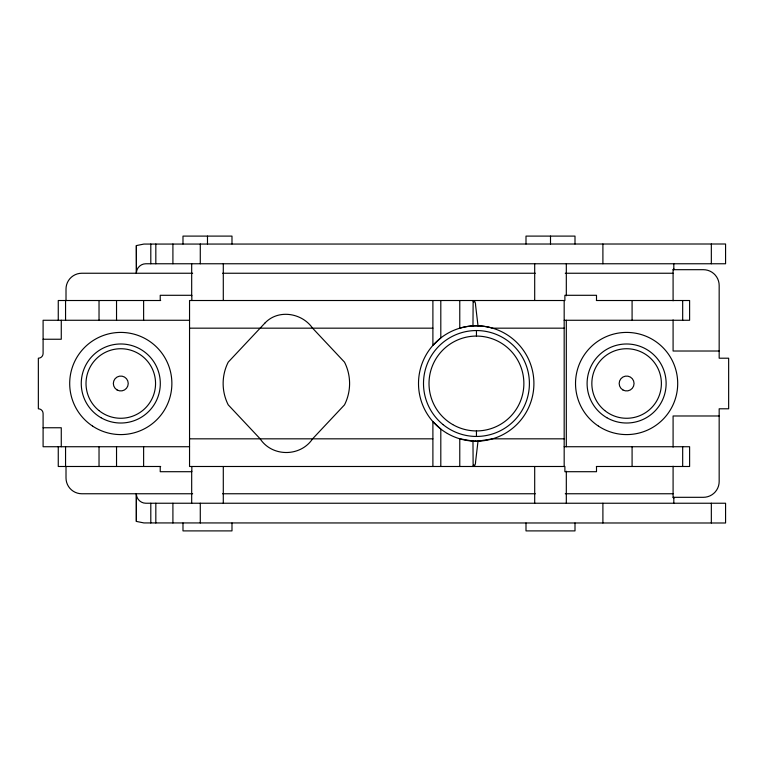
<?xml version="1.0" encoding="UTF-8"?>
<svg xmlns="http://www.w3.org/2000/svg" width="767" height="767" viewBox="0 0 767 767"><rect width="100%" height="100%" fill="white"/><g stroke="black" fill="none" stroke-linecap="round" stroke-linejoin="round"><path stroke-width="1.15" d="M136.353 521.416L136.353 493.756L136.353 521.416L143.908 522.931L725.572 522.998L725.572 503.238L145.835 503.238C141.272 503.296 137.063 499.662 136.459 495.127M564.176 438.829L492.577 438.829L478.014 441.169L475.511 462.348M136.459 271.873L136.353 273.244L136.353 245.584L143.908 244.069L725.572 244.002L725.572 263.762L145.835 263.762C141.272 263.704 137.063 267.338 136.459 271.873L136.353 245.584M673.09 300.779L673.09 269.687L673.819 268.671M564.176 328.171L492.577 328.171C481.944 325.016 470.401 325.007 459.769 328.199L459.769 300.511M473.143 466.48L472.971 441.102L459.769 438.801L459.769 466.489M478.014 441.169L475.559 441.188M673.09 269.687L703.358 269.687A15.81 15.81 0 0 1 719.168 285.497L719.168 358.208L728.65 358.208L728.65 408.792L719.168 408.792L719.168 481.503A15.81 15.81 0 0 1 703.358 497.313L673.09 497.313L673.09 466.221M192.661 273.244L81.82 273.244A15.81 15.81 0 0 0 66.01 289.054L66.01 300.616M222.612 273.244L535.308 273.244M565.26 273.244L673.09 273.244M160.686 300.511L58.263 300.511L58.263 320.27M596.381 300.511L689.61 300.511L689.61 320.27L564.176 320.27M189.545 320.27L43.096 320.27L43.096 353.462A4.746 4.746 0 0 1 38.35 358.208L38.35 408.792A4.746 4.746 0 0 1 43.096 413.538L43.096 446.73L189.545 446.73M189.545 328.171L432.895 328.171M43.096 339.244L61.274 339.244L61.274 320.27M719.168 351.018L673.09 351.018L673.09 319.906M719.168 415.982L673.09 415.982L673.09 447.094M43.096 427.756L61.274 427.756L61.274 446.73M189.545 438.829L432.895 438.829M564.176 446.73L689.61 446.73L689.61 466.489L596.381 466.489M160.686 466.489L58.263 466.489L58.263 446.73M192.661 493.756L81.82 493.756A15.81 15.81 0 0 1 66.01 477.946L66.01 466.384M222.612 493.756L535.308 493.756M565.26 493.756L673.09 493.756M475.463 441.188L472.971 441.102M473.143 300.52L472.971 325.898M673.09 497.313L673.819 498.329M475.511 304.652L478.014 325.831M711.335 244.002L711.335 263.762M711.335 503.238L711.335 522.998M682.678 300.511L682.678 320.27M682.678 446.73L682.678 466.489M673.819 263.762L673.819 269.687M673.819 497.313L673.819 503.238M632.085 300.511L632.085 320.27M632.085 446.73L632.085 466.489M602.9 244.002L602.9 263.762M602.9 503.238L602.9 522.998M596.505 300.511L596.505 295.295L564.886 295.295L564.886 300.511L189.545 300.511L189.545 466.489L564.886 466.489L564.886 471.705L596.505 471.705L596.505 466.489M575.001 244.002L575.001 236.102L525.999 236.102L525.999 244.002M575.001 522.998L575.001 530.898L525.999 530.898L525.999 522.998M566.314 263.762L566.314 295.774M566.314 320.27L566.314 446.73M566.314 471.226L566.314 503.238M564.176 300.511L564.176 466.489M550.505 236.102L550.505 244.002M534.695 263.762L534.695 300.511M534.695 466.489L534.695 503.238M476.451 330.548L476.451 336.08M476.451 430.92L476.451 436.452M440.804 300.511L440.804 337.95L432.895 345.38L432.895 300.511M440.804 466.489L440.804 429.05L432.895 421.62L432.895 466.489M231.989 244.002L231.989 236.102L182.987 236.102L182.987 244.002M231.989 522.998L231.989 530.898L182.987 530.898L182.987 522.998M223.293 263.762L223.293 300.511M223.293 466.489L223.293 503.238M207.483 236.102L207.483 244.002M200.283 244.002L200.283 263.762M200.283 503.238L200.283 522.998M191.836 300.511L191.836 295.295L160.226 295.295L160.226 300.511M191.836 466.489L191.836 471.705L160.226 471.705L160.226 466.489M191.683 263.762L191.683 295.774M191.683 471.226L191.683 503.238M172.911 244.002L172.911 263.762M172.911 503.238L172.911 522.998M155.826 244.002L155.826 263.762M155.826 503.238L155.826 522.998M150.802 244.002L150.802 263.762M150.802 503.238L150.802 522.998M143.621 300.511L143.621 320.27M143.621 446.73L143.621 466.489M116.536 300.511L116.536 320.27M116.536 446.73L116.536 466.489M99.029 300.511L99.029 320.27M99.029 446.73L99.029 466.489M65.559 300.511L65.559 320.27M65.559 446.73L65.559 466.489M474.342 301.067A26.011 6.51 -70.7 0 1 475.578 304.509M473.057 300.769A27.018 6.903 -72.7 0 1 473.824 302.313M475.578 462.491A26.011 6.51 70.7 0 1 474.342 465.933M473.824 464.687A27.018 6.903 72.7 0 1 473.057 466.231M265.133 322.849L228.211 362.158A47.42 47.42 0 0 0 228.211 404.842L260.147 438.829C272.17 457.113 300.482 457.027 312.581 438.829L344.517 404.842A47.42 47.42 0 0 0 344.517 362.158L312.581 328.171C302.045 312.917 278.431 308.957 265.133 322.849M452.731 424.573A47.42 47.42 0 0 0 523.871 383.5A47.42 47.42 0 0 0 452.731 342.427A47.42 47.42 0 0 0 452.731 424.573M447.362 433.47A57.698 57.698 0 0 0 533.909 383.5A57.698 57.698 0 0 0 447.362 333.53A57.698 57.698 0 0 0 447.362 433.47M622.89 389.952A7.449 7.449 0 0 0 634.06 383.5A7.449 7.449 0 0 0 622.89 377.048A7.449 7.449 0 0 0 622.89 389.952M604.732 410.527A34.774 34.774 0 0 0 660.962 388.936A34.774 34.774 0 0 0 614.156 351.037A34.774 34.774 0 0 0 604.732 410.527M606.86 417.727A39.52 39.52 0 0 0 666.13 383.5A39.52 39.52 0 0 0 606.86 349.273A39.52 39.52 0 0 0 606.86 417.727M117.063 389.952A7.449 7.449 0 0 0 128.233 383.5A7.449 7.449 0 0 0 117.063 377.048A7.449 7.449 0 0 0 117.063 389.952M98.905 410.527A34.774 34.774 0 0 0 155.126 388.936A34.774 34.774 0 0 0 108.32 351.037A34.774 34.774 0 0 0 98.905 410.527M101.023 417.727A39.52 39.52 0 0 0 160.303 383.5A39.52 39.52 0 0 0 101.023 349.273A39.52 39.52 0 0 0 101.023 417.727M92.615 426.116A51.082 51.082 0 0 0 171.779 386.587A51.082 51.082 0 0 0 97.965 337.796A51.082 51.082 0 0 0 92.615 426.116M598.442 426.116A51.082 51.082 0 0 0 677.606 386.587A51.082 51.082 0 0 0 603.792 337.796A51.082 51.082 0 0 0 598.442 426.116M443.125 424.65A52.952 52.952 0 0 0 528.751 391.784A52.952 52.952 0 0 0 457.468 334.067A52.952 52.952 0 0 0 443.125 424.65"/></g></svg>
